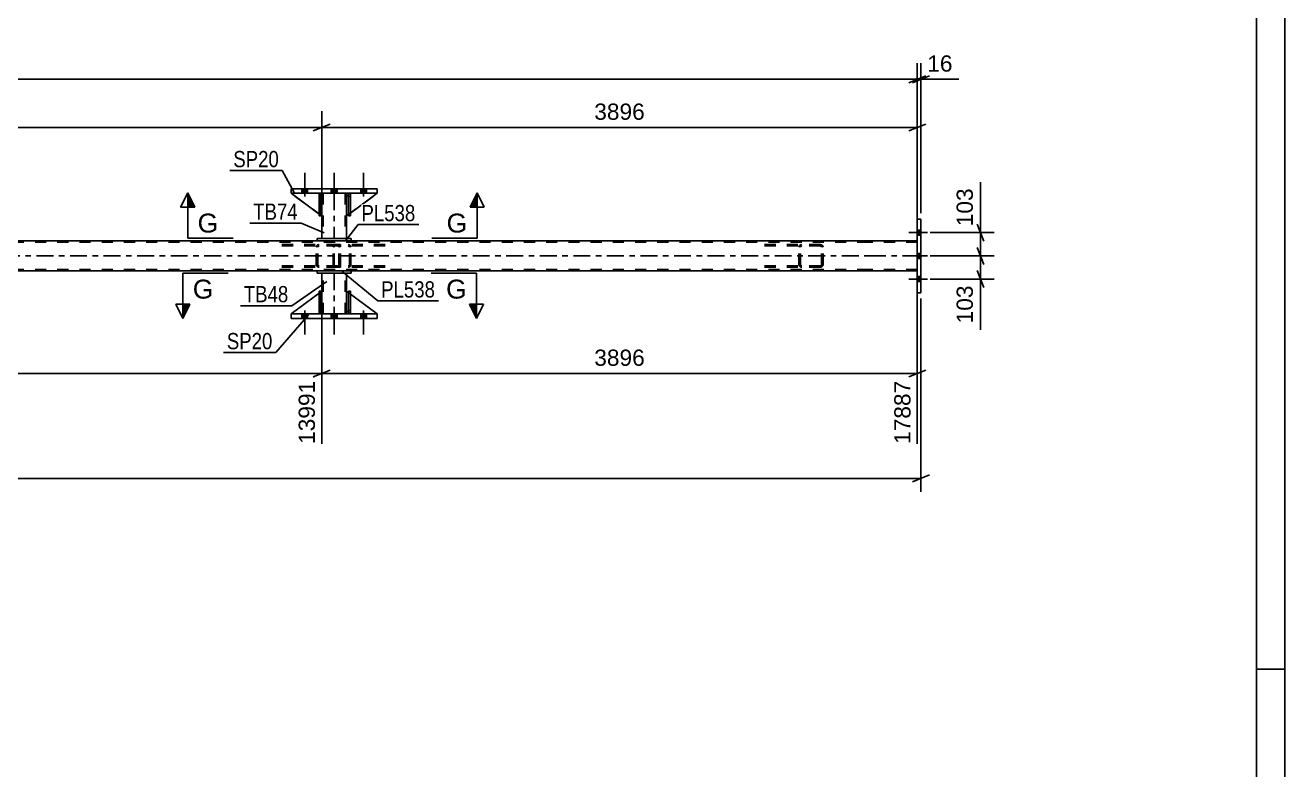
# Model space of a CAD drawing. Header units: millimetres. Extents: x -49 to 792, y -433 to 161.
# Drawn here: x 570.1 to 792.3, y -301.7 to -170.5 of the extents above; entities that cross this region are included whole.
import ezdxf

# ---------------------------------------------------------------- set-up
doc = ezdxf.new("R2010")
doc.units = ezdxf.units.MM
doc.linetypes.add('DXK_LINE_DOT2', pattern=[3.9198, 1.9599, -1.9599])
doc.linetypes.add('DXK_LINE_DOT3', pattern=[5.9187, 2.979, -0.9799, 0.9799, -0.9799])
doc.styles.add('Arial', font='ARIAL.TTF', dxfattribs={"height": 0.2})
doc.styles.add('Arial Narrow', font='ARIALN.TTF', dxfattribs={"height": 0.2})

# ---------------------------------------------------------------- blocks, each defined once
blk = doc.blocks.new('Unknown-203723993-1112')
at = {"color": 5, "linetype": 'Continuous'}
for p, q in [((792.32, -432.98), (792.32, 161.02)), ((787.32, -427.98), (787.32, 156.02)), ((792.32, -283.98), (787.32, -283.98))]:
    blk.add_line(p, q, dxfattribs=at)
blk = doc.blocks.new('Part-203723993-5175 - 5065')
at = {"color": 7, "linetype": 'DXK_LINE_DOT2'}
for p, q in [((627.43, -200.08), (626.83, -200.68)), ((626.83, -204.08), (632.23, -200.08)), ((626.83, -200.68), (626.83, -204.08)), ((632.23, -200.08), (627.43, -200.08))]:
    blk.add_line(p, q, dxfattribs=at)
blk = doc.blocks.new('Part-203723993-5148 - 5065')
at = {"color": 2, "linetype": 'Continuous'}
for p, q in [((622.43, -217.36), (622.43, -214.16)), ((626.83, -217.36), (626.83, -214.16)), ((622.43, -221.36), (622.43, -220.76)), ((626.83, -221.36), (626.83, -220.76))]:
    blk.add_line(p, q, dxfattribs=at)
at = {"color": 7, "linetype": 'DXK_LINE_DOT2'}
for p, q in [((626.83, -214.16), (622.43, -214.16)), ((622.67, -221.36), (622.67, -214.16)), ((626.59, -221.36), (626.59, -214.16)), ((622.43, -220.76), (622.43, -217.36)), ((626.83, -220.76), (626.83, -217.36)), ((626.83, -221.36), (622.43, -221.36))]:
    blk.add_line(p, q, dxfattribs=at)
at = {"color": 7, "linetype": 'DXK_LINE_DOT3'}
blk.add_line((624.63, -214.16), (624.63, -221.36), dxfattribs=at)
blk = doc.blocks.new('Part-203723993-5073 - 5065')
at = {"color": 7, "linetype": 'DXK_LINE_DOT2'}
for p, q in [((625.22, -209.12), (614.37, -209.12)), ((625.22, -209.36), (614.37, -209.36)), ((621.52, -209.42), (621.48, -209.6)), ((621.48, -212.64), (621.48, -209.6)), ((621.73, -209.6), (621.75, -209.51)), ((621.73, -212.64), (621.73, -209.6)), ((621.75, -209.51), (621.81, -209.43)), ((621.99, -209.12), (621.79, -209.16)), ((621.81, -209.43), (621.89, -209.38)), ((621.89, -209.38), (621.99, -209.36)), ((625.42, -209.16), (625.22, -209.12)), ((625.22, -209.36), (625.32, -209.38)), ((625.32, -209.38), (625.4, -209.43)), ((625.4, -209.43), (625.46, -209.51)), ((625.46, -209.51), (625.48, -209.6)), ((625.48, -212.64), (625.48, -209.6)), ((625.73, -209.6), (625.7, -209.42)), ((625.73, -212.64), (625.73, -209.6)), ((625.22, -212.88), (614.37, -212.88)), ((625.22, -213.12), (614.37, -213.12)), ((621.48, -212.64), (621.52, -212.83)), ((621.75, -212.74), (621.73, -212.64)), ((621.81, -212.81), (621.75, -212.74)), ((621.79, -213.09), (621.99, -213.12)), ((621.89, -212.86), (621.81, -212.81)), ((621.99, -212.88), (621.89, -212.86)), ((625.32, -212.86), (625.22, -212.88)), ((625.22, -213.12), (625.42, -213.09)), ((625.4, -212.81), (625.32, -212.86)), ((625.46, -212.74), (625.4, -212.81)), ((625.48, -212.64), (625.46, -212.74)), ((625.7, -212.83), (625.73, -212.64))]:
    blk.add_line(p, q, dxfattribs=at)
for centre, start, end in [((621.97, -209.62), 110.7583, 155.6801), ((625.24, -209.62), 24.3199, 69.2417), ((621.97, -212.62), 204.3199, 249.2417), ((625.24, -212.62), 290.7583, 335.6801)]:
    blk.add_arc(centre, 0.496, start, end, dxfattribs=at)
blk = doc.blocks.new('Part-203723993-5074 - 5065')
at = {"color": 7, "linetype": 'DXK_LINE_DOT2'}
for p, q in [((710.36, -209.12), (699.5, -209.12)), ((710.36, -209.36), (699.5, -209.36)), ((706.65, -209.42), (706.61, -209.6)), ((706.61, -212.64), (706.61, -209.6)), ((706.87, -209.6), (706.89, -209.51)), ((706.87, -212.64), (706.87, -209.6)), ((706.89, -209.51), (706.94, -209.43)), ((707.12, -209.12), (706.93, -209.16)), ((706.94, -209.43), (707.02, -209.38)), ((707.02, -209.38), (707.12, -209.36)), ((710.55, -209.16), (710.36, -209.12)), ((710.36, -209.36), (710.46, -209.38)), ((710.46, -209.38), (710.54, -209.43)), ((710.54, -209.43), (710.59, -209.51)), ((710.59, -209.51), (710.61, -209.6)), ((710.61, -212.64), (710.61, -209.6)), ((710.87, -209.6), (710.83, -209.42)), ((710.87, -212.64), (710.87, -209.6)), ((710.36, -212.88), (699.5, -212.88)), ((710.36, -213.12), (699.5, -213.12)), ((706.61, -212.64), (706.65, -212.83)), ((706.89, -212.74), (706.87, -212.64)), ((706.94, -212.81), (706.89, -212.74)), ((706.93, -213.09), (707.12, -213.12)), ((707.02, -212.86), (706.94, -212.81)), ((707.12, -212.88), (707.02, -212.86)), ((710.46, -212.86), (710.36, -212.88)), ((710.36, -213.12), (710.55, -213.09)), ((710.54, -212.81), (710.46, -212.86)), ((710.59, -212.74), (710.54, -212.81)), ((710.61, -212.64), (710.59, -212.74)), ((710.83, -212.83), (710.87, -212.64))]:
    blk.add_line(p, q, dxfattribs=at)
for centre, start, end in [((707.1, -209.62), 110.7583, 155.6801), ((710.38, -209.62), 24.3199, 69.2417), ((707.1, -212.62), 204.3199, 249.2417), ((710.38, -212.62), 290.7583, 335.6801)]:
    blk.add_arc(centre, 0.496, start, end, dxfattribs=at)
blk = doc.blocks.new('Part-203723993-5076 - 5065')
at = {"color": 2, "linetype": 'Continuous'}
for p, q in [((728.13, -204.62), (727.49, -204.62)), ((727.49, -217.62), (727.49, -204.62)), ((728.13, -217.62), (728.13, -204.62)), ((727.49, -217.62), (728.13, -217.62)), ((728.13, -217.62), (728.13, -217.62))]:
    blk.add_line(p, q, dxfattribs=at)
at = {"color": 7, "linetype": 'DXK_LINE_DOT2'}
for p, q in [((727.49, -217.62), (727.49, -204.62)), ((728.13, -217.62), (728.13, -204.62))]:
    blk.add_line(p, q, dxfattribs=at)
blk = doc.blocks.new('Part-203723993-5079 - 5065')
at = {"color": 7, "linetype": 'DXK_LINE_DOT2'}
for p, q in [((624.49, -209.42), (624.47, -209.6)), ((624.47, -212.64), (624.47, -209.6)), ((624.55, -209.26), (624.49, -209.42)), ((624.64, -209.16), (624.55, -209.26)), ((624.61, -209.6), (624.62, -209.51)), ((624.61, -212.64), (624.61, -209.6)), ((624.62, -209.51), (624.65, -209.43)), ((624.74, -209.12), (624.64, -209.16)), ((624.65, -209.43), (624.69, -209.38)), ((624.69, -209.38), (624.74, -209.36)), ((633.6, -209.12), (624.74, -209.12)), ((633.6, -209.36), (624.74, -209.36)), ((625.73, -209.36), (625.73, -209.12)), ((627.27, -209.16), (627.08, -209.12)), ((627.08, -209.36), (627.17, -209.38)), ((627.17, -209.38), (627.25, -209.43)), ((627.25, -209.43), (627.31, -209.51)), ((627.31, -209.51), (627.33, -209.6)), ((627.33, -212.64), (627.33, -209.6)), ((627.58, -209.6), (627.54, -209.42)), ((627.58, -212.64), (627.58, -209.6)), ((624.47, -212.64), (624.49, -212.83)), ((624.49, -212.83), (624.55, -212.98)), ((624.55, -212.98), (624.64, -213.09)), ((624.62, -212.74), (624.61, -212.64)), ((624.65, -212.81), (624.62, -212.74)), ((624.64, -213.09), (624.74, -213.12)), ((624.69, -212.86), (624.65, -212.81)), ((624.74, -212.88), (624.69, -212.86)), ((633.6, -212.88), (624.74, -212.88)), ((633.6, -213.12), (624.74, -213.12)), ((625.73, -213.12), (625.73, -212.88)), ((627.17, -212.86), (627.08, -212.88)), ((627.08, -213.12), (627.27, -213.09)), ((627.25, -212.81), (627.17, -212.86)), ((627.31, -212.74), (627.25, -212.81)), ((627.33, -212.64), (627.31, -212.74)), ((627.54, -212.83), (627.58, -212.64))]:
    blk.add_line(p, q, dxfattribs=at)
for centre, start, end in [((627.09, -209.62), 23.8494, 68.8059), ((627.09, -212.63), 291.1941, 336.1506)]:
    blk.add_arc(centre, 0.492, start, end, dxfattribs=at)
blk = doc.blocks.new('Bolt-203723993-5253 - 5065')
at = {"linetype": 'Continuous'}
for points in [[(619.95, -199.28), (618.91, -199.28), (618.91, -200.08), (619.95, -200.08)], [(619.95, -199.28), (618.91, -199.28), (618.91, -200.08), (619.95, -200.08)], [(619.95, -199.28), (618.91, -199.28), (618.91, -200.08), (619.95, -200.08)], [(625.15, -199.28), (624.11, -199.28), (624.11, -200.08), (625.15, -200.08)], [(625.15, -199.28), (624.11, -199.28), (624.11, -200.08), (625.15, -200.08)], [(630.35, -199.28), (629.31, -199.28), (629.31, -200.08), (630.35, -200.08)], [(630.35, -199.28), (629.31, -199.28), (629.31, -200.08), (630.35, -200.08)], [(630.35, -199.28), (629.31, -199.28), (629.31, -200.08), (630.35, -200.08)]]:
    blk.add_hatch(color=1, dxfattribs=at).paths.add_polyline_path(points)
at = {"color": 1, "linetype": 'Continuous'}
for p, q in [((619.43, -200.68), (619.43, -196.48)), ((619.43, -200.68), (619.43, -196.48)), ((619.43, -200.68), (619.43, -196.48)), ((624.63, -200.68), (624.63, -196.48)), ((624.63, -200.68), (624.63, -196.48)), ((629.83, -200.68), (629.83, -196.48)), ((629.83, -200.68), (629.83, -196.48)), ((629.83, -200.68), (629.83, -196.48)), ((618.91, -200.08), (618.91, -199.28)), ((618.91, -200.08), (618.91, -199.28)), ((618.91, -200.08), (618.91, -199.28)), ((619.95, -200.08), (619.95, -199.28)), ((619.95, -200.08), (619.95, -199.28)), ((619.95, -200.08), (619.95, -199.28)), ((624.11, -200.08), (624.11, -199.28)), ((624.11, -200.08), (624.11, -199.28)), ((625.15, -200.08), (625.15, -199.28)), ((625.15, -200.08), (625.15, -199.28)), ((629.31, -200.08), (629.31, -199.28)), ((629.31, -200.08), (629.31, -199.28)), ((629.31, -200.08), (629.31, -199.28)), ((630.35, -200.08), (630.35, -199.28)), ((630.35, -200.08), (630.35, -199.28)), ((630.35, -200.08), (630.35, -199.28))]:
    blk.add_line(p, q, dxfattribs=at)
blk = doc.blocks.new('Part-203723993-5201 - 5065')
at = {"color": 7, "linetype": 'DXK_LINE_DOT2'}
for p, q in [((627.18, -200.68), (627.18, -200.08)), ((627.18, -200.08), (627.18, -200.08)), ((627.18, -200.08), (627.18, -204.08)), ((627.18, -200.08), (627.5, -200.08)), ((627.18, -204.08), (627.18, -200.68)), ((627.18, -200.68), (627.5, -200.68)), ((627.5, -200.08), (627.5, -200.68)), ((627.5, -204.08), (627.5, -200.08)), ((627.5, -200.68), (627.5, -204.08)), ((627.18, -204.08), (627.5, -204.08))]:
    blk.add_line(p, q, dxfattribs=at)
blk = doc.blocks.new('Part-203723993-5174 - 5065')
at = {"color": 2, "linetype": 'Continuous'}
for p, q in [((617.03, -222.16), (617.03, -221.36)), ((617.03, -221.36), (632.23, -221.36)), ((632.23, -222.16), (617.03, -222.16)), ((632.23, -222.16), (632.23, -221.36))]:
    blk.add_line(p, q, dxfattribs=at)
blk = doc.blocks.new('Part-203723993-5142 - 5065')
at = {"color": 2, "linetype": 'Continuous'}
for p, q in [((627.18, -221.36), (627.18, -217.36)), ((627.18, -217.36), (627.5, -217.36)), ((627.5, -221.36), (627.5, -217.36)), ((627.18, -221.36), (627.18, -221.36)), ((627.5, -221.36), (627.18, -221.36))]:
    blk.add_line(p, q, dxfattribs=at)
at = {"color": 7, "linetype": 'DXK_LINE_DOT2'}
for p, q in [((627.18, -217.36), (627.18, -220.76)), ((627.5, -220.76), (627.5, -217.36)), ((627.18, -220.76), (627.18, -221.36)), ((627.18, -220.76), (627.5, -220.76)), ((627.18, -221.36), (627.18, -221.36)), ((627.18, -221.36), (627.18, -221.36)), ((627.5, -221.36), (627.5, -220.76)), ((627.5, -221.36), (627.5, -221.36))]:
    blk.add_line(p, q, dxfattribs=at)
blk = doc.blocks.new('Part-203723993-5143 - 5065')
at = {"color": 2, "linetype": 'Continuous'}
for p, q in [((621.98, -221.36), (621.98, -217.36)), ((621.98, -217.36), (622.3, -217.36)), ((622.3, -221.36), (622.3, -217.36)), ((621.98, -221.36), (621.98, -221.36)), ((622.3, -221.36), (621.98, -221.36))]:
    blk.add_line(p, q, dxfattribs=at)
at = {"color": 7, "linetype": 'DXK_LINE_DOT2'}
for p, q in [((621.98, -217.36), (621.98, -220.76)), ((622.3, -220.76), (622.3, -217.36)), ((621.98, -220.76), (621.98, -221.36)), ((621.98, -220.76), (622.3, -220.76)), ((621.98, -221.36), (621.98, -221.36)), ((621.98, -221.36), (621.98, -221.36)), ((622.3, -221.36), (622.3, -220.76)), ((622.3, -221.36), (622.3, -221.36))]:
    blk.add_line(p, q, dxfattribs=at)
blk = doc.blocks.new('Part-203723993-5153 - 5065')
at = {"color": 2, "linetype": 'Continuous'}
for p, q in [((627.63, -213.76), (621.63, -213.76)), ((621.63, -214.16), (621.63, -213.76)), ((621.63, -214.16), (627.63, -214.16)), ((627.63, -214.16), (627.63, -213.76))]:
    blk.add_line(p, q, dxfattribs=at)
blk = doc.blocks.new('Part-203723993-5169 - 5065')
at = {"color": 2, "linetype": 'Continuous'}
for p, q in [((617.03, -199.28), (617.03, -200.08)), ((617.03, -199.28), (632.23, -199.28)), ((632.23, -199.28), (632.23, -200.08)), ((632.23, -200.08), (617.03, -200.08))]:
    blk.add_line(p, q, dxfattribs=at)
blk = doc.blocks.new('Part-203723993-5176 - 5065')
at = {"color": 2, "linetype": 'Continuous'}
for p, q in [((627.18, -200.33), (626.83, -200.68)), ((626.83, -200.68), (626.83, -204.08)), ((632.23, -200.08), (627.5, -203.58)), ((626.83, -204.08), (627.18, -203.82))]:
    blk.add_line(p, q, dxfattribs=at)
at = {"color": 7, "linetype": 'DXK_LINE_DOT2'}
for p, q in [((627.43, -200.08), (627.18, -200.33)), ((632.23, -200.08), (627.43, -200.08)), ((632.23, -200.08), (632.23, -200.08)), ((632.23, -200.08), (632.23, -200.08)), ((627.5, -203.58), (627.18, -203.82))]:
    blk.add_line(p, q, dxfattribs=at)
blk = doc.blocks.new('Part-203723993-5177 - 5065')
at = {"color": 7, "linetype": 'DXK_LINE_DOT2'}
for p, q in [((622.43, -204.08), (617.03, -200.08)), ((617.03, -200.08), (621.83, -200.08)), ((621.83, -200.08), (622.43, -200.68)), ((622.43, -200.68), (621.83, -200.08)), ((622.43, -200.68), (622.43, -204.08)), ((622.43, -200.68), (622.43, -200.68)), ((622.43, -200.68), (622.43, -204.08))]:
    blk.add_line(p, q, dxfattribs=at)
blk = doc.blocks.new('Part-203723993-5200 - 5065')
at = {"color": 2, "linetype": 'Continuous'}
for p, q in [((621.98, -203.75), (617.03, -200.08)), ((621.98, -200.24), (621.83, -200.08)), ((622.43, -200.68), (622.3, -200.56)), ((622.43, -200.68), (622.43, -200.68)), ((622.43, -204.08), (622.43, -200.68)), ((622.3, -203.99), (622.43, -204.08)), ((622.43, -204.08), (622.43, -204.08))]:
    blk.add_line(p, q, dxfattribs=at)
at = {"color": 7, "linetype": 'DXK_LINE_DOT2'}
for p, q in [((621.83, -200.08), (617.03, -200.08)), ((617.03, -200.08), (617.03, -200.08)), ((621.83, -200.08), (622.43, -200.68)), ((622.3, -200.56), (621.98, -200.24)), ((622.43, -200.68), (622.43, -204.08)), ((622.3, -203.99), (621.98, -203.75))]:
    blk.add_line(p, q, dxfattribs=at)
blk = doc.blocks.new('Part-203723993-5202 - 5065')
at = {"color": 7, "linetype": 'DXK_LINE_DOT2'}
for p, q in [((621.98, -200.68), (621.98, -200.08)), ((621.98, -200.08), (621.98, -200.08)), ((621.98, -200.08), (621.98, -204.08)), ((621.98, -200.08), (622.3, -200.08)), ((621.98, -204.08), (621.98, -200.68)), ((621.98, -200.68), (622.3, -200.68)), ((622.3, -200.08), (622.3, -200.68)), ((622.3, -204.08), (622.3, -200.08)), ((622.3, -200.68), (622.3, -204.08)), ((621.98, -204.08), (622.3, -204.08))]:
    blk.add_line(p, q, dxfattribs=at)
blk = doc.blocks.new('Part-203723993-5203 - 5065')
at = {"color": 2, "linetype": 'Continuous'}
for p, q in [((627.5, -200.08), (627.18, -200.08)), ((627.18, -200.08), (627.18, -204.08)), ((627.5, -200.08), (627.5, -200.08)), ((627.5, -200.08), (627.5, -204.08)), ((627.5, -204.08), (627.18, -204.08))]:
    blk.add_line(p, q, dxfattribs=at)
at = {"color": 7, "linetype": 'DXK_LINE_DOT2'}
for p, q in [((627.18, -200.08), (627.18, -200.68)), ((627.18, -200.08), (627.18, -200.08)), ((627.5, -200.68), (627.18, -200.68)), ((627.18, -200.68), (627.18, -204.08)), ((627.5, -200.68), (627.5, -200.08)), ((627.5, -200.08), (627.5, -200.08)), ((627.5, -204.08), (627.5, -200.68))]:
    blk.add_line(p, q, dxfattribs=at)
blk = doc.blocks.new('Part-203723993-5204 - 5065')
at = {"color": 2, "linetype": 'Continuous'}
for p, q in [((622.3, -200.08), (621.98, -200.08)), ((621.98, -200.08), (621.98, -204.08)), ((622.3, -200.08), (622.3, -200.08)), ((622.3, -200.08), (622.3, -204.08)), ((622.3, -204.08), (621.98, -204.08))]:
    blk.add_line(p, q, dxfattribs=at)
at = {"color": 7, "linetype": 'DXK_LINE_DOT2'}
for p, q in [((621.98, -200.08), (621.98, -200.68)), ((621.98, -200.08), (621.98, -200.08)), ((622.3, -200.68), (621.98, -200.68)), ((621.98, -200.68), (621.98, -204.08)), ((622.3, -200.68), (622.3, -200.08)), ((622.3, -200.08), (622.3, -200.08)), ((622.3, -204.08), (622.3, -200.68))]:
    blk.add_line(p, q, dxfattribs=at)
blk = doc.blocks.new('Part-203723993-5209 - 5065')
at = {"color": 2, "linetype": 'Continuous'}
for p, q in [((622.43, -200.08), (622.43, -200.68)), ((626.83, -200.08), (626.83, -200.68)), ((622.43, -204.08), (622.43, -208.08)), ((626.83, -204.08), (626.83, -208.08))]:
    blk.add_line(p, q, dxfattribs=at)
at = {"color": 7, "linetype": 'DXK_LINE_DOT2'}
for p, q in [((626.83, -200.08), (622.43, -200.08)), ((622.43, -200.68), (622.43, -204.08)), ((622.67, -200.08), (622.67, -208.08)), ((626.59, -200.08), (626.59, -208.08)), ((626.83, -200.68), (626.83, -204.08)), ((626.83, -208.08), (622.43, -208.08))]:
    blk.add_line(p, q, dxfattribs=at)
at = {"color": 7, "linetype": 'DXK_LINE_DOT3'}
blk.add_line((624.63, -200.08), (624.63, -208.08), dxfattribs=at)
blk = doc.blocks.new('Part-203723993-5226 - 5065')
at = {"color": 7, "linetype": 'DXK_LINE_DOT2'}
for p, q in [((626.83, -220.76), (626.83, -217.36)), ((626.83, -217.36), (632.23, -221.36)), ((627.43, -221.36), (626.83, -220.76)), ((632.23, -221.36), (627.43, -221.36))]:
    blk.add_line(p, q, dxfattribs=at)
blk = doc.blocks.new('Part-203723993-5227 - 5065')
at = {"color": 2, "linetype": 'Continuous'}
for p, q in [((626.83, -220.76), (626.83, -217.36)), ((626.83, -217.36), (627.18, -217.63)), ((632.23, -221.36), (627.5, -217.86)), ((627.18, -221.12), (626.83, -220.76))]:
    blk.add_line(p, q, dxfattribs=at)
at = {"color": 7, "linetype": 'DXK_LINE_DOT2'}
for p, q in [((627.5, -217.86), (627.18, -217.63)), ((627.18, -221.12), (627.43, -221.36)), ((627.43, -221.36), (632.23, -221.36))]:
    blk.add_line(p, q, dxfattribs=at)
blk = doc.blocks.new('Part-203723993-5228 - 5065')
at = {"color": 7, "linetype": 'DXK_LINE_DOT2'}
for p, q in [((622.43, -217.36), (617.03, -221.36)), ((622.43, -220.76), (622.43, -217.36)), ((622.43, -217.36), (622.43, -220.76)), ((617.03, -221.36), (621.83, -221.36)), ((621.83, -221.36), (622.43, -220.76)), ((622.43, -220.76), (621.83, -221.36)), ((622.43, -220.76), (622.43, -220.76))]:
    blk.add_line(p, q, dxfattribs=at)
blk = doc.blocks.new('Part-203723993-5229 - 5065')
at = {"color": 2, "linetype": 'Continuous'}
for p, q in [((621.98, -217.69), (617.03, -221.36)), ((622.43, -217.36), (622.3, -217.46)), ((622.43, -220.76), (622.43, -217.36)), ((621.98, -221.21), (621.83, -221.36)), ((622.43, -220.76), (622.3, -220.89)), ((622.43, -220.76), (622.43, -220.76))]:
    blk.add_line(p, q, dxfattribs=at)
at = {"color": 7, "linetype": 'DXK_LINE_DOT2'}
for p, q in [((622.3, -217.46), (621.98, -217.69)), ((622.43, -220.76), (622.43, -217.36)), ((617.03, -221.36), (617.03, -221.36)), ((617.03, -221.36), (621.83, -221.36)), ((622.43, -220.76), (621.83, -221.36)), ((622.3, -220.89), (621.98, -221.21))]:
    blk.add_line(p, q, dxfattribs=at)
blk = doc.blocks.new('Part-203723993-5230 - 5065')
at = {"color": 7, "linetype": 'DXK_LINE_DOT2'}
for p, q in [((627.5, -217.36), (627.18, -217.36)), ((627.18, -220.76), (627.18, -217.36)), ((627.18, -217.36), (627.18, -221.36)), ((627.5, -217.36), (627.5, -220.76)), ((627.5, -221.36), (627.5, -217.36)), ((627.5, -220.76), (627.18, -220.76)), ((627.18, -221.36), (627.18, -220.76)), ((627.5, -221.36), (627.18, -221.36)), ((627.5, -220.76), (627.5, -221.36)), ((627.5, -221.36), (627.5, -221.36))]:
    blk.add_line(p, q, dxfattribs=at)
blk = doc.blocks.new('Part-203723993-5231 - 5065')
at = {"color": 7, "linetype": 'DXK_LINE_DOT2'}
for p, q in [((621.98, -217.36), (622.3, -217.36)), ((621.98, -220.76), (621.98, -217.36)), ((621.98, -217.36), (621.98, -221.36)), ((622.3, -217.36), (622.3, -220.76)), ((622.3, -221.36), (622.3, -217.46)), ((622.3, -220.76), (621.98, -220.76)), ((621.98, -221.36), (621.98, -220.76)), ((622.3, -221.36), (621.98, -221.36)), ((622.3, -220.76), (622.3, -221.36)), ((622.3, -221.36), (622.3, -221.36))]:
    blk.add_line(p, q, dxfattribs=at)
blk = doc.blocks.new('Bolt-203723993-5238 - 5065')
at = {"linetype": 'Continuous'}
for points in [[(727.49, -206.58), (727.49, -207.46), (728.13, -207.46), (728.13, -206.58)], [(727.49, -206.58), (727.49, -207.46), (728.13, -207.46), (728.13, -206.58)], [(727.49, -206.58), (727.49, -207.46), (728.13, -207.46), (728.13, -206.58)], [(727.49, -210.68), (727.49, -211.56), (728.13, -211.56), (728.13, -210.68)], [(727.49, -210.68), (727.49, -211.56), (728.13, -211.56), (728.13, -210.68)], [(727.49, -214.78), (727.49, -215.66), (728.13, -215.66), (728.13, -214.78)], [(727.49, -214.78), (727.49, -215.66), (728.13, -215.66), (728.13, -214.78)], [(727.49, -214.78), (727.49, -215.66), (728.13, -215.66), (728.13, -214.78)]]:
    blk.add_hatch(color=1, dxfattribs=at).paths.add_polyline_path(points)
at = {"color": 1, "linetype": 'Continuous'}
for p, q in [((728.13, -206.58), (727.49, -206.58)), ((728.13, -206.58), (727.49, -206.58)), ((728.13, -206.58), (727.49, -206.58)), ((729.29, -207.02), (725.97, -207.02)), ((729.29, -207.02), (725.97, -207.02)), ((729.29, -207.02), (725.97, -207.02)), ((728.13, -207.46), (727.49, -207.46)), ((728.13, -207.46), (727.49, -207.46)), ((728.13, -207.46), (727.49, -207.46)), ((728.13, -210.68), (727.49, -210.68)), ((728.13, -210.68), (727.49, -210.68)), ((729.29, -211.12), (725.97, -211.12)), ((729.29, -211.12), (725.97, -211.12)), ((728.13, -211.56), (727.49, -211.56)), ((728.13, -211.56), (727.49, -211.56)), ((729.29, -215.22), (725.97, -215.22)), ((729.29, -215.22), (725.97, -215.22)), ((729.29, -215.22), (725.97, -215.22)), ((728.13, -214.78), (727.49, -214.78)), ((728.13, -214.78), (727.49, -214.78)), ((728.13, -214.78), (727.49, -214.78)), ((728.13, -215.66), (727.49, -215.66)), ((728.13, -215.66), (727.49, -215.66)), ((728.13, -215.66), (727.49, -215.66))]:
    blk.add_line(p, q, dxfattribs=at)
blk = doc.blocks.new('Part-203723993-5246 - 5065')
at = {"color": 2, "linetype": 'Continuous'}
for p, q in [((627.63, -208.08), (621.63, -208.08)), ((621.63, -208.48), (621.63, -208.08)), ((627.63, -208.48), (621.63, -208.48)), ((627.63, -208.08), (627.63, -208.48))]:
    blk.add_line(p, q, dxfattribs=at)
blk = doc.blocks.new('Part-203723993-5247 - 5065')
at = {"color": 7, "linetype": 'DXK_LINE_DOT2'}
for p, q in [((718.87, -208.72), (62.84, -208.72)), ((627.63, -208.48), (621.63, -208.48)), ((727.49, -208.72), (718.97, -208.72)), ((727.49, -208.48), (727.49, -213.76)), ((727.49, -208.96), (727.49, -213.28)), ((727.49, -213.28), (727.49, -208.96)), ((718.87, -213.52), (62.84, -213.52)), ((727.49, -213.52), (718.97, -213.52)), ((727.49, -213.76), (727.49, -213.73))]:
    blk.add_line(p, q, dxfattribs=at)
at = {"color": 2, "linetype": 'Continuous'}
for p, q in [((621.63, -208.48), (457.36, -208.48)), ((627.63, -208.48), (718.87, -208.48)), ((718.97, -208.48), (727.49, -208.48)), ((718.87, -213.76), (62.84, -213.76)), ((727.49, -213.76), (718.97, -213.76))]:
    blk.add_line(p, q, dxfattribs=at)
at = {"color": 7, "linetype": 'DXK_LINE_DOT3'}
for p, q in [((63.12, -211.12), (718.87, -211.12)), ((718.97, -211.12), (727.49, -211.12))]:
    blk.add_line(p, q, dxfattribs=at)
blk = doc.blocks.new('Bolt-203723993-5290 - 5065')
at = {"linetype": 'Continuous'}
for points in [[(618.91, -222.16), (619.95, -222.16), (619.95, -221.36), (618.91, -221.36)], [(618.91, -222.16), (619.95, -222.16), (619.95, -221.36), (618.91, -221.36)], [(618.91, -222.16), (619.95, -222.16), (619.95, -221.36), (618.91, -221.36)], [(624.11, -222.16), (625.15, -222.16), (625.15, -221.36), (624.11, -221.36)], [(624.11, -222.16), (625.15, -222.16), (625.15, -221.36), (624.11, -221.36)], [(629.31, -222.16), (630.35, -222.16), (630.35, -221.36), (629.31, -221.36)], [(629.31, -222.16), (630.35, -222.16), (630.35, -221.36), (629.31, -221.36)], [(629.31, -222.16), (630.35, -222.16), (630.35, -221.36), (629.31, -221.36)]]:
    blk.add_hatch(color=1, dxfattribs=at).paths.add_polyline_path(points)
at = {"color": 1, "linetype": 'Continuous'}
for p, q in [((618.91, -221.36), (618.91, -222.16)), ((618.91, -221.36), (618.91, -222.16)), ((618.91, -221.36), (618.91, -222.16)), ((619.43, -220.76), (619.43, -224.96)), ((619.43, -220.76), (619.43, -224.96)), ((619.43, -220.76), (619.43, -224.96)), ((619.95, -221.36), (619.95, -222.16)), ((619.95, -221.36), (619.95, -222.16)), ((619.95, -221.36), (619.95, -222.16)), ((624.11, -221.36), (624.11, -222.16)), ((624.11, -221.36), (624.11, -222.16)), ((624.63, -220.76), (624.63, -224.96)), ((624.63, -220.76), (624.63, -224.96)), ((625.15, -221.36), (625.15, -222.16)), ((625.15, -221.36), (625.15, -222.16)), ((629.31, -221.36), (629.31, -222.16)), ((629.31, -221.36), (629.31, -222.16)), ((629.31, -221.36), (629.31, -222.16)), ((629.83, -220.76), (629.83, -224.96)), ((629.83, -220.76), (629.83, -224.96)), ((629.83, -220.76), (629.83, -224.96)), ((630.35, -221.36), (630.35, -222.16)), ((630.35, -221.36), (630.35, -222.16)), ((630.35, -221.36), (630.35, -222.16))]:
    blk.add_line(p, q, dxfattribs=at)
blk = doc.blocks.new('StraightDimension-203723993-5331 - 5065')
at = {"color": 7, "linetype": 'Continuous'}
for p, q in [((728.13, -218.62), (728.13, -252.74)), ((61.64, -250.34), (728.13, -250.34)), ((726.63, -250.94), (729.63, -249.74))]:
    blk.add_line(p, q, dxfattribs=at)
blk = doc.blocks.new('StraightDimension-203723993-5424 - 5065')
at = {"color": 7, "linetype": 'Continuous'}
for p, q in [((452.16, -215.16), (452.16, -242.05)), ((622.43, -215.16), (622.43, -244.27)), ((453.66, -231.25), (450.66, -232.45)), ((452.16, -231.85), (622.43, -231.85)), ((620.93, -232.45), (623.93, -231.25))]:
    blk.add_line(p, q, dxfattribs=at)
at = {"color": 0}
blk.add_wipeout([(542.34, -231.1), (542.34, -226.9), (532.25, -226.9), (532.25, -231.1)], dxfattribs=at)
at = {"color": 0, "linetype": 'Continuous'}
blk.add_wipeout([(621.83, -232.55), (617.63, -232.55), (617.63, -244.87), (621.83, -244.87)], dxfattribs=at)
at = {"color": 3, "style": 'Arial'}
blk.add_text('4257', height=2.865, dxfattribs=at).set_placement((532.85, -230.5))
at = {"color": 3, "linetype": 'Continuous', "style": 'Arial'}
blk.add_text('13991', height=2.865, rotation=90.0002, dxfattribs=at).set_placement((621.23, -244.27))
blk = doc.blocks.new('StraightDimension-203723993-5434 - 5065')
at = {"color": 7, "linetype": 'Continuous'}
for p, q in [((622.43, -215.16), (622.43, -244.27)), ((727.49, -214.74), (727.49, -244.27)), ((623.93, -231.25), (620.93, -232.45)), ((622.43, -231.85), (727.49, -231.85)), ((725.99, -232.45), (728.99, -231.25))]:
    blk.add_line(p, q, dxfattribs=at)
at = {"color": 0}
blk.add_wipeout([(680.01, -231.1), (680.01, -226.9), (669.91, -226.9), (669.91, -231.1)], dxfattribs=at)
at = {"color": 0, "linetype": 'Continuous'}
blk.add_wipeout([(726.89, -232.55), (722.69, -232.55), (722.69, -244.87), (726.89, -244.87)], dxfattribs=at)
at = {"color": 3, "style": 'Arial'}
blk.add_text('3896', height=2.865, dxfattribs=at).set_placement((670.51, -230.5))
at = {"color": 3, "linetype": 'Continuous', "style": 'Arial'}
blk.add_text('17887', height=2.865, rotation=90.0002, dxfattribs=at).set_placement((726.29, -244.27))
blk = doc.blocks.new('StraightDimension-203723993-5468 - 5065')
at = {"color": 7, "linetype": 'Continuous'}
for p, q in [((452.16, -207.08), (452.16, -185.63)), ((622.43, -207.08), (622.43, -185.63)), ((453.66, -187.88), (450.66, -189.08)), ((452.16, -188.48), (622.43, -188.48)), ((620.93, -189.08), (623.93, -187.88))]:
    blk.add_line(p, q, dxfattribs=at)
at = {"color": 0}
blk.add_wipeout([(542.34, -187.73), (542.34, -183.53), (532.25, -183.53), (532.25, -187.73)], dxfattribs=at)
at = {"color": 3, "style": 'Arial'}
blk.add_text('4257', height=2.865, dxfattribs=at).set_placement((532.85, -187.13))
blk = doc.blocks.new('StraightDimension-203723993-5478 - 5065')
at = {"color": 7, "linetype": 'Continuous'}
for p, q in [((622.43, -207.08), (622.43, -185.63)), ((727.49, -207.48), (727.49, -185.63)), ((623.93, -187.88), (620.93, -189.08)), ((622.43, -188.48), (727.49, -188.48)), ((725.99, -189.08), (728.99, -187.88))]:
    blk.add_line(p, q, dxfattribs=at)
at = {"color": 0}
blk.add_wipeout([(680.01, -187.73), (680.01, -183.53), (669.91, -183.53), (669.91, -187.73)], dxfattribs=at)
at = {"color": 3, "style": 'Arial'}
blk.add_text('3896', height=2.865, dxfattribs=at).set_placement((670.51, -187.13))
blk = doc.blocks.new('StraightDimension-203723993-5489 - 5065')
at = {"color": 7, "linetype": 'Continuous'}
for p, q in [((738.04, -205.52), (739.24, -208.52)), ((729.77, -207.02), (741.04, -207.02)), ((738.64, -211.12), (738.64, -207.02)), ((739.24, -212.62), (738.04, -209.62)), ((729.77, -211.12), (741.04, -211.12))]:
    blk.add_line(p, q, dxfattribs=at)
at = {"color": 0}
blk.add_wipeout([(737.89, -198.63), (733.69, -198.63), (733.69, -206.5), (737.89, -206.5)], dxfattribs=at)
at = {"color": 7, "linetype": 'Continuous'}
blk.add_line((738.64, -207.02), (738.64, -198.1), dxfattribs=at)
blk.add_line((738.64, -207.02), (738.64, -198.1), dxfattribs=at)
at = {"color": 3, "style": 'Arial'}
blk.add_text('103', height=2.865, rotation=90.0002, dxfattribs=at).set_placement((737.29, -205.9))
blk = doc.blocks.new('StraightDimension-203723993-5499 - 5065')
at = {"color": 7, "linetype": 'Continuous'}
for p, q in [((738.04, -209.62), (739.24, -212.62)), ((729.77, -211.12), (741.04, -211.12)), ((738.64, -215.22), (738.64, -211.12)), ((729.77, -215.22), (741.04, -215.22)), ((739.24, -216.72), (738.04, -213.72))]:
    blk.add_line(p, q, dxfattribs=at)
at = {"color": 0}
blk.add_wipeout([(737.89, -215.75), (733.69, -215.75), (733.69, -223.62), (737.89, -223.62)], dxfattribs=at)
at = {"color": 7, "linetype": 'Continuous'}
blk.add_line((738.64, -215.22), (738.64, -224.14), dxfattribs=at)
blk.add_line((738.64, -215.22), (738.64, -224.14), dxfattribs=at)
at = {"color": 3, "style": 'Arial'}
blk.add_text('103', height=2.865, rotation=90.0002, dxfattribs=at).set_placement((737.29, -223.02))
blk = doc.blocks.new('StraightDimension-203723993-5514 - 5065')
at = {"color": 7, "linetype": 'Continuous'}
for p, q in [((727.49, -203.62), (727.49, -177.14)), ((725.99, -180.59), (728.99, -179.39)), ((62.27, -179.99), (727.49, -179.99))]:
    blk.add_line(p, q, dxfattribs=at)
blk = doc.blocks.new('StraightDimension-203723993-5520 - 5065')
at = {"color": 7, "linetype": 'Continuous'}
for p, q in [((727.49, -203.62), (727.49, -177.14)), ((728.13, -203.62), (728.13, -177.14)), ((725.99, -180.59), (728.99, -179.39)), ((729.63, -179.39), (726.63, -180.59)), ((727.49, -179.99), (728.13, -179.99))]:
    blk.add_line(p, q, dxfattribs=at)
at = {"color": 0}
blk.add_wipeout([(734.3, -179.24), (734.3, -175.04), (728.65, -175.04), (728.65, -179.24)], dxfattribs=at)
at = {"color": 7, "linetype": 'Continuous'}
blk.add_line((728.13, -179.99), (734.83, -179.99), dxfattribs=at)
blk.add_line((728.13, -179.99), (734.83, -179.99), dxfattribs=at)
at = {"color": 3, "style": 'Arial'}
blk.add_text('16', height=2.865, dxfattribs=at).set_placement((729.25, -178.64))
blk = doc.blocks.new('Mark-203723993-5149 - 5065')
at = {"color": 0}
blk.add_wipeout([(642.42, -218.46), (642.42, -215.46), (632.92, -215.46), (632.92, -218.46)], dxfattribs=at)
blk.add_wipeout([(642.42, -218.46), (642.42, -215.46), (632.92, -215.46), (632.92, -218.46)], dxfattribs=at)
at = {"color": 30, "linetype": 'Continuous'}
for p, q in [((626.05, -213.86), (632.32, -219.06)), ((632.32, -219.06), (643.02, -219.06))]:
    blk.add_line(p, q, dxfattribs=at)
at = {"color": 3, "style": 'Arial Narrow'}
blk.add_text('PL538', height=2.863, dxfattribs=at).set_placement((632.92, -218.46))
blk = doc.blocks.new('Mark-203723993-5144 - 5065')
at = {"color": 0}
blk.add_wipeout([(616.55, -219.3), (616.55, -216.3), (608.69, -216.3), (608.69, -219.3)], dxfattribs=at)
blk.add_wipeout([(616.55, -219.3), (616.55, -216.3), (608.69, -216.3), (608.69, -219.3)], dxfattribs=at)
at = {"color": 30, "linetype": 'Continuous'}
for p in [(623.32, -215.62), (608.09, -219.9)]:
    blk.add_line(p, (617.15, -219.9), dxfattribs=at)
at = {"color": 3, "style": 'Arial Narrow'}
blk.add_text('TB48', height=2.863, dxfattribs=at).set_placement((608.69, -219.3))
blk = doc.blocks.new('Mark-203723993-5165 - 5065')
at = {"color": 0}
blk.add_wipeout([(614.88, -195.49), (614.88, -192.49), (606.84, -192.49), (606.84, -195.49)], dxfattribs=at)
blk.add_wipeout([(614.88, -195.49), (614.88, -192.49), (606.84, -192.49), (606.84, -195.49)], dxfattribs=at)
at = {"color": 30, "linetype": 'Continuous'}
for p in [(606.24, -196.09), (617.59, -199.97)]:
    blk.add_line(p, (615.48, -196.09), dxfattribs=at)
at = {"color": 3, "style": 'Arial Narrow'}
blk.add_text('SP20', height=2.863, dxfattribs=at).set_placement((606.84, -195.49))
blk = doc.blocks.new('Mark-203723993-5170 - 5065')
at = {"color": 0}
blk.add_wipeout([(613.73, -227.58), (613.73, -224.58), (605.7, -224.58), (605.7, -227.58)], dxfattribs=at)
blk.add_wipeout([(613.73, -227.58), (613.73, -224.58), (605.7, -224.58), (605.7, -227.58)], dxfattribs=at)
at = {"color": 30, "linetype": 'Continuous'}
for p in [(620.08, -221.54), (605.1, -228.18)]:
    blk.add_line(p, (614.33, -228.18), dxfattribs=at)
at = {"color": 3, "style": 'Arial Narrow'}
blk.add_text('SP20', height=2.863, dxfattribs=at).set_placement((605.7, -227.58))
blk = doc.blocks.new('Mark-203723993-5205 - 5065')
at = {"color": 0}
blk.add_wipeout([(618.21, -204.76), (618.21, -201.76), (610.35, -201.76), (610.35, -204.76)], dxfattribs=at)
blk.add_wipeout([(618.21, -204.76), (618.21, -201.76), (610.35, -201.76), (610.35, -204.76)], dxfattribs=at)
at = {"color": 30, "linetype": 'Continuous'}
for p in [(609.75, -205.36), (622.88, -207.08)]:
    blk.add_line(p, (618.81, -205.36), dxfattribs=at)
at = {"color": 3, "style": 'Arial Narrow'}
blk.add_text('TB74', height=2.863, dxfattribs=at).set_placement((610.35, -204.76))
blk = doc.blocks.new('Mark-203723993-5242 - 5065')
at = {"color": 0}
blk.add_wipeout([(638.96, -205.01), (638.96, -202.01), (629.45, -202.01), (629.45, -205.01)], dxfattribs=at)
blk.add_wipeout([(638.96, -205.01), (638.96, -202.01), (629.45, -202.01), (629.45, -205.01)], dxfattribs=at)
at = {"color": 30, "linetype": 'Continuous'}
for p, q in [((626.65, -208.44), (628.85, -205.61)), ((628.85, -205.61), (639.56, -205.61))]:
    blk.add_line(p, q, dxfattribs=at)
at = {"color": 3, "style": 'Arial Narrow'}
blk.add_text('PL538', height=2.863, dxfattribs=at).set_placement((629.45, -205.01))
blk = doc.blocks.new('SectionMark-203723993-5528 - 5065')
at = {"color": 6, "linetype": 'Continuous'}
for p, q in [((597.94, -214.15), (597.94, -222.15)), ((649.75, -214.15), (649.75, -222.15)), ((597.94, -222.15), (596.69, -219.65)), ((651, -219.65), (649.75, -222.15))]:
    blk.add_line(p, q, dxfattribs=at)
at = {"color": 0, "linetype": 'Continuous'}
for points in [[(603.32, -218.65), (603.32, -215.15), (599.69, -215.15), (599.69, -218.65)], [(648, -218.65), (648, -215.15), (644.37, -215.15), (644.37, -218.65)]]:
    blk.add_wipeout(points, dxfattribs=at)
at = {"linetype": 'Continuous'}
for points in [[(597.94, -219.65), (599.19, -219.65), (597.94, -222.15)], [(648.5, -219.65), (649.75, -219.65), (649.75, -222.15)]]:
    blk.add_hatch(color=6, dxfattribs=at).paths.add_polyline_path(points)
at = {"color": 6, "linetype": 'Continuous'}
for p, q in [((597.94, -214.15), (605.94, -214.15)), ((649.75, -214.15), (641.75, -214.15)), ((599.19, -219.65), (596.69, -219.65)), ((597.94, -222.15), (599.19, -219.65)), ((648.5, -219.65), (651, -219.65)), ((649.75, -222.15), (648.5, -219.65))]:
    blk.add_line(p, q, dxfattribs=at)
at = {"color": 3, "linetype": 'Continuous', "style": 'Arial'}
for p in [(599.69, -218.65), (644.37, -218.65)]:
    blk.add_text('G', height=3.34, dxfattribs=at).set_placement(p)
blk = doc.blocks.new('SectionMark-203723993-5530 - 5065')
at = {"color": 6, "linetype": 'Continuous'}
for p, q in [((597.54, -202.51), (598.79, -200.01)), ((598.79, -208.01), (598.79, -200.01)), ((649.84, -208.01), (649.84, -200.01)), ((649.84, -200.01), (651.09, -202.51))]:
    blk.add_line(p, q, dxfattribs=at)
at = {"color": 0, "linetype": 'Continuous'}
for points in [[(604.17, -207.01), (604.17, -203.51), (600.54, -203.51), (600.54, -207.01)], [(648.09, -207.01), (648.09, -203.51), (644.46, -203.51), (644.46, -207.01)]]:
    blk.add_wipeout(points, dxfattribs=at)
at = {"linetype": 'Continuous'}
for points in [[(600.04, -202.51), (598.79, -202.51), (598.79, -200.01)], [(649.84, -202.51), (648.59, -202.51), (649.84, -200.01)]]:
    blk.add_hatch(color=6, dxfattribs=at).paths.add_polyline_path(points)
at = {"color": 6, "linetype": 'Continuous'}
for p, q in [((598.79, -200.01), (600.04, -202.51)), ((649.84, -200.01), (648.59, -202.51)), ((600.04, -202.51), (597.54, -202.51)), ((648.59, -202.51), (651.09, -202.51)), ((598.79, -208.01), (606.79, -208.01)), ((649.84, -208.01), (641.84, -208.01))]:
    blk.add_line(p, q, dxfattribs=at)
at = {"color": 3, "linetype": 'Continuous', "style": 'Arial'}
for p in [(600.54, -207.01), (644.46, -207.01)]:
    blk.add_text('G', height=3.34, dxfattribs=at).set_placement(p)

msp = doc.modelspace()

# ---------------------------------------------------------------- block references
for name in ['Unknown-203723993-1112', 'Bolt-203723993-5253 - 5065', 'Part-203723993-5169 - 5065', 'Part-203723993-5177 - 5065', 'Part-203723993-5200 - 5065', 'Part-203723993-5202 - 5065', 'Part-203723993-5204 - 5065', 'Part-203723993-5209 - 5065', 'Part-203723993-5175 - 5065', 'Part-203723993-5176 - 5065', 'Part-203723993-5201 - 5065', 'Part-203723993-5203 - 5065', 'Bolt-203723993-5238 - 5065', 'Part-203723993-5076 - 5065', 'Part-203723993-5247 - 5065', 'Part-203723993-5246 - 5065', 'Part-203723993-5073 - 5065', 'Part-203723993-5079 - 5065', 'Part-203723993-5074 - 5065', 'Part-203723993-5153 - 5065', 'Part-203723993-5148 - 5065', 'Part-203723993-5228 - 5065', 'Part-203723993-5229 - 5065', 'Part-203723993-5143 - 5065', 'Part-203723993-5231 - 5065', 'Part-203723993-5226 - 5065', 'Part-203723993-5227 - 5065', 'Part-203723993-5142 - 5065', 'Part-203723993-5230 - 5065', 'Part-203723993-5174 - 5065', 'Bolt-203723993-5290 - 5065']:
    msp.add_blockref(name, (0, 0))

# ---------------------------------------------------------------- next in the draw order: block references
for name in ['StraightDimension-203723993-5468 - 5065', 'StraightDimension-203723993-5331 - 5065']:
    msp.add_blockref(name, (0, 0))

# ---------------------------------------------------------------- next in the draw order: block references
for name in ['StraightDimension-203723993-5478 - 5065', 'StraightDimension-203723993-5424 - 5065']:
    msp.add_blockref(name, (0, 0))

# ---------------------------------------------------------------- next in the draw order: block references
for name in ['StraightDimension-203723993-5489 - 5065', 'StraightDimension-203723993-5434 - 5065']:
    msp.add_blockref(name, (0, 0))

# ---------------------------------------------------------------- next in the draw order: block references
for name in ['StraightDimension-203723993-5514 - 5065', 'StraightDimension-203723993-5499 - 5065', 'Mark-203723993-5149 - 5065', 'Mark-203723993-5144 - 5065', 'Mark-203723993-5170 - 5065']:
    msp.add_blockref(name, (0, 0))

# ---------------------------------------------------------------- next in the draw order: block references
for name in ['StraightDimension-203723993-5520 - 5065', 'Mark-203723993-5165 - 5065', 'Mark-203723993-5205 - 5065', 'Mark-203723993-5242 - 5065', 'SectionMark-203723993-5528 - 5065']:
    msp.add_blockref(name, (0, 0))

# ---------------------------------------------------------------- next in the draw order: block references
msp.add_blockref('SectionMark-203723993-5530 - 5065', (0, 0))

doc.saveas('drawing.dxf')
